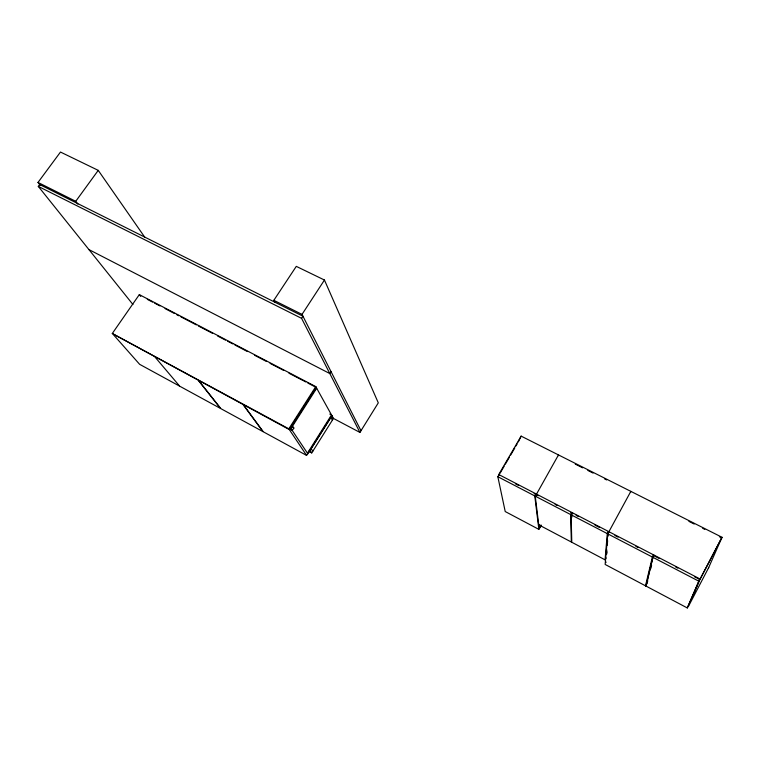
<?xml version="1.0" encoding="UTF-8"?>
<svg xmlns="http://www.w3.org/2000/svg" width="760" height="760" viewBox="0 0 760 760"><rect width="100%" height="100%" fill="white"/><g stroke="black" fill="none" stroke-linecap="round" stroke-linejoin="round"><path stroke-width="1.14" d="M572.27 512.753L571.111 514.805L571.786 542.26L605.074 559.844L607.288 533.615L608.437 531.525L608.038 536.114M608.931 531.781L607.781 533.871L605.15 564.452L645.496 585.817L646.542 583.87L653.514 554.923L652.375 557.052L645.496 585.817M606.537 553.318L606.832 549.879M607.24 545.29L607.639 540.702M605.967 562.486L606.014 561.963M606.708 554.097L606.908 551.798M608.636 532.218L630.838 491.359L630.733 492.062M687.315 607.952L699.836 578.958L687.315 607.952L645.962 586.055L652.878 557.308L654.028 555.18M647.805 580.783L645.962 586.055M650.778 568.537L651.595 565.202M498.902 475.237L498.75 474.525L521.142 436.126L722 537.272L700.121 579.034L688.56 606.147L708.681 567.606M708.453 568.128L722 537.272M605.074 559.844L606.128 557.906M536.408 494.142L535.249 496.166L538.716 524.799L571.339 542.032L570.636 514.558L571.786 512.506L571.89 517.104M498.997 474.724L497.838 476.719L505.219 511.546L538.859 529.359L539.913 527.506L539.638 525.188M540.065 527.107L541.225 525.065M541.291 525.635L540.132 527.678L539.799 524.789M538.859 529.359L534.774 495.919L535.933 493.895L536.208 496.214M500.08 473.224L504.193 466.165M505.372 464.141L509.485 457.083M510.663 455.069L514.776 448.001M515.954 445.987L517.133 443.973M518.311 441.949L521.142 436.126M332.661 418.019L359.926 432.43L378.299 402.857L324.453 280.031L296.286 266.37L273.837 300.305L274.968 302.375M307.448 453.188L331.502 414.95L329.792 414.048M243.561 404.947L263.312 431.803L306.584 455.411L307.676 453.682M331.92 415.673L310.051 450.376L311.733 452.941L333.459 418.437L315.78 386.612L139.317 294.623L112.28 333.507L289.322 429.59L306.584 455.411M331.94 415.682L307.895 453.844L290.444 427.804M290.538 427.776L316.274 387.448L307.838 383.049M291.033 428.526L316.683 388.236M293.854 428.051L292.305 430.474L290.51 429.505L292.058 427.082L293.854 428.051L292.543 426.065M331.037 371.63L329.812 373.549L88.92 249.584M316.236 387.429L289.275 429.637L288.819 428.839L315.78 386.612M359.926 432.43L301.587 318.354L302.964 316.245L39.672 184.537L38.294 186.399L132.934 304.503M360.99 430.72L302.024 314.393L324.453 280.031M77.9 204.126L75.743 201.305L98.239 170.364L60.477 152.048L38 182.438L40.213 185.212M38 182.438L75.743 201.305M273.837 300.305L302.024 314.393M38.294 186.399L301.587 318.354M575.263 464.113L582.587 467.808M587.822 470.44L593.056 473.081M604.57 478.885L606.66 479.94M688.921 521.379L694.212 524.039M702.677 528.304L704.795 529.369M719.387 536.721L721.725 537.899L699.884 579.586L697.538 578.369M498.75 474.525L700.121 579.034M515.498 483.854L518.605 485.469M534.166 493.553L538.365 495.729M555.123 504.431L557.222 505.523M570.864 512.601L572.964 513.693M576.108 515.327L578.208 516.42M594.994 525.131L599.193 527.317M614.935 535.486L618.079 537.12M635.911 546.373L638.001 547.466M653.733 555.626L658.977 558.353M675.764 567.064L677.863 568.157M694.64 576.869L696.739 577.952M497.838 476.719L534.774 495.919M535.249 496.166L570.636 514.558M571.111 514.805L607.288 533.615M607.781 533.871L652.375 557.052M652.878 557.308L698.697 581.125M147.326 299.345L152.608 302.1M154.622 303.145L159.952 305.928M165.053 308.588L174.439 313.481M176.738 314.678L178.828 315.77M180.927 316.863L196.336 324.9M198.427 325.992L212.391 333.279M217.635 336.015L225.539 340.128M227.62 341.212L232.835 343.938M234.925 345.021L247.437 351.548M254.742 355.357L266.209 361.342M270.085 363.356L280.81 368.952M281.618 369.379L283.717 370.471M288.962 373.207L302.717 380.38M303.648 380.865L305.748 381.957M112.28 333.507L288.819 428.839M308.608 451.24L311.733 452.941M179.36 385.994L139.621 364.315L113.354 334.609M155.116 357.162L179.692 386.184L220.561 408.481L198.483 380.589M198.854 380.798L220.913 408.671L262.951 431.613L243.181 404.738M139.317 294.623L140.733 296.438M98.239 170.364L144.998 237.538M311.144 448.647L312.816 451.221M330.847 417.373L332.395 420.137M536.237 494.627L558.476 454.926L558.514 455.677"/></g></svg>
